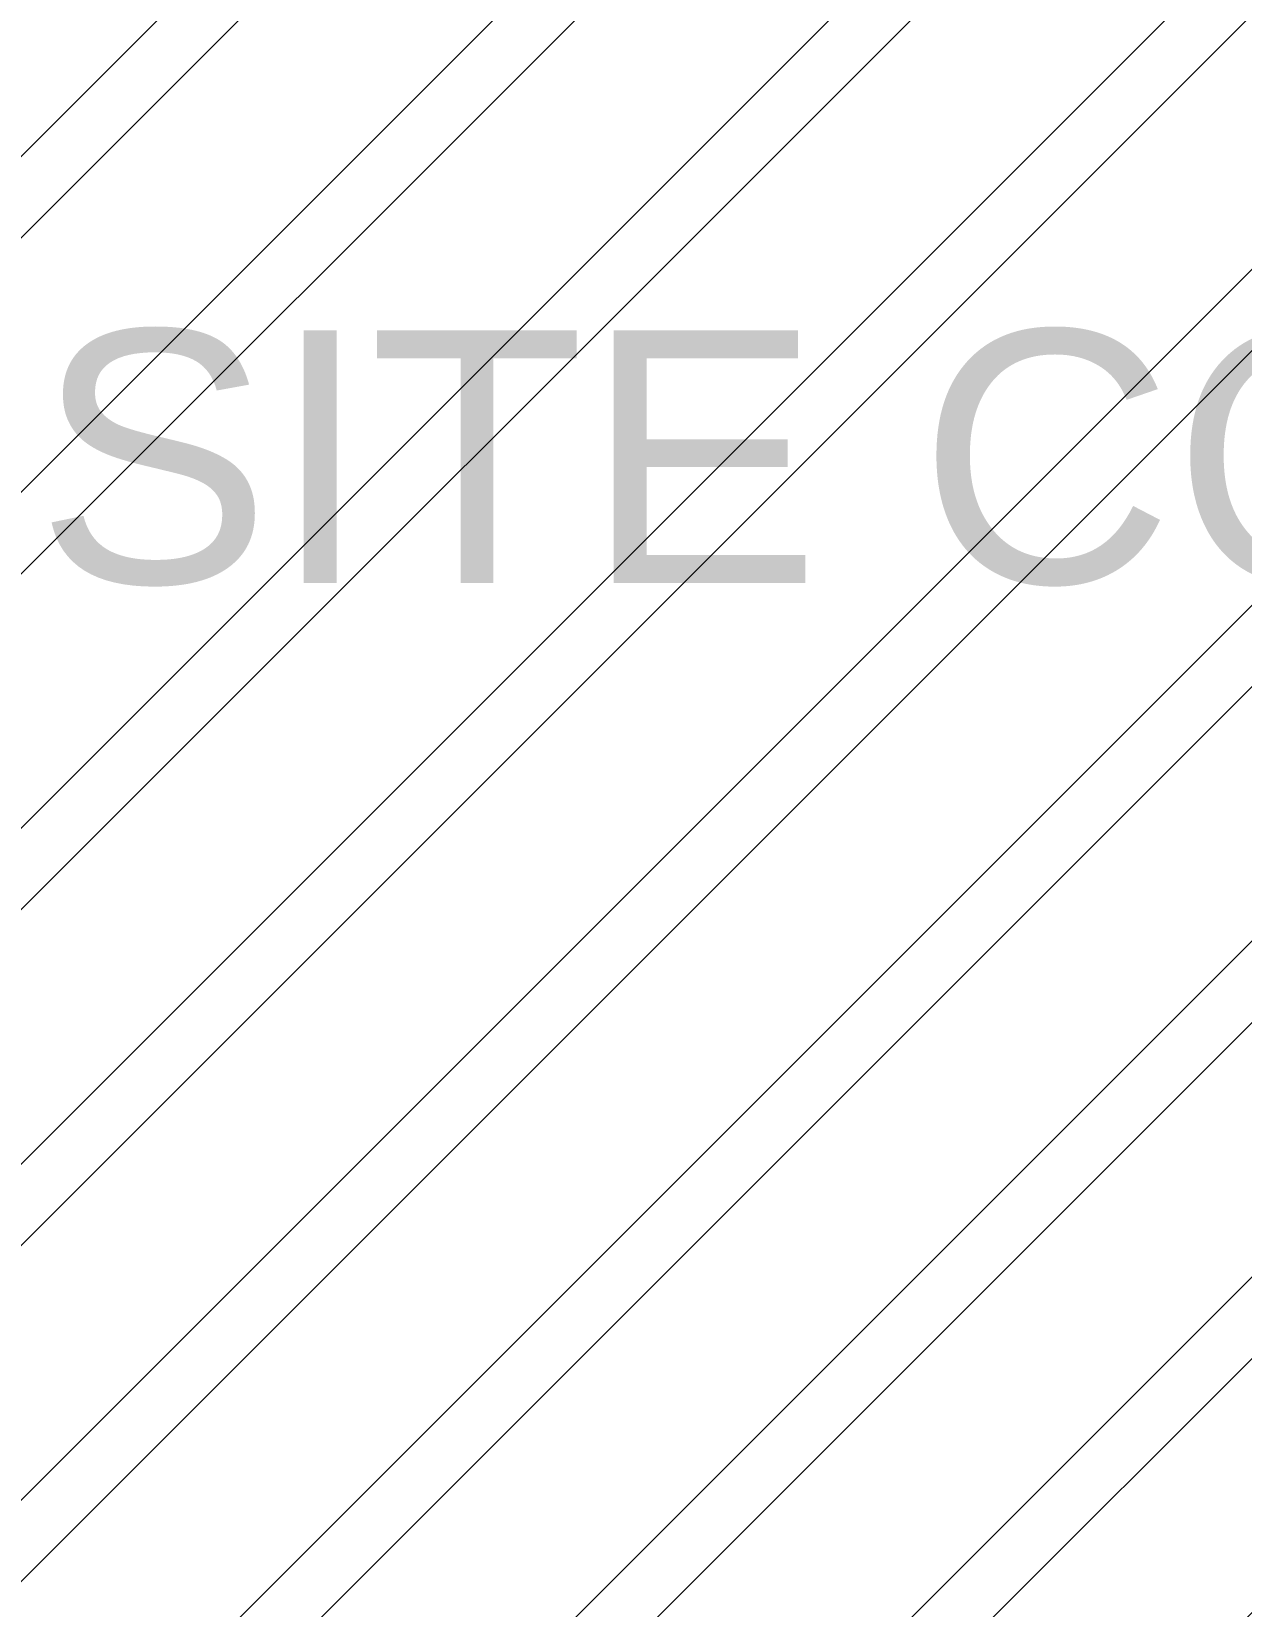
# Model space of a CAD drawing. Header units: millimetres. Extents: x -57519 to 497916, y -349472 to 446842.
# Drawn here: x 291864 to 300921, y 12052 to 23841 of the extents above; entities that cross this region are included whole.
import ezdxf

# ---------------------------------------------------------------- set-up
doc = ezdxf.new("R2010")
doc.units = ezdxf.units.MM
doc.layers.add('A-DETL-GENF', color=92, linetype='Continuous', lineweight=5)
doc.layers.add('G-ANNO-TEXT', color=231, linetype='Continuous', lineweight=5)
doc.styles.add('Swis721 BT_10', font='swiss.ttf', dxfattribs={"height": 1892.141757})

msp = doc.modelspace()

# ---------------------------------------------------------------- hatches: boundary and pattern name
at = {"layer": 'A-DETL-GENF'}
h = msp.add_hatch(dxfattribs=at)
h.set_pattern_fill('FP_40', color=250, style=0, pattern_type=2)
h.set_pattern_definition([(45, (248763.4, 0), (-1257.236, 1257.236), []), (45, (248763.4, 1905), (-1257.236, 1257.236), [])])
h.paths.add_polyline_path([(325750.1, -8642.5), (328562.7, -8642.5), (328562.7, 4657.5), (341312.7, 4657.5), (341312.7, 30557.5), (342712.7, 30557.5), (342712.7, 48907.7), (339962.7, 48907.7), (339962.7, 52157.5), (338962.7, 52157.5), (338962.7, 53757.5), (297512.7, 53757.5), (297512.7, 52247.5), (286277.7, 52247.5), (286277.7, 34407.5), (285902.7, 34407.5), (285902.7, 7407.5), (286277.7, 7407.5), (286277.7, -2267.5), (315555.2, -2267.5), (315555.2, -8642.5), (321257.1, -8642.5)], flags=0)

# ---------------------------------------------------------------- texts
at = {"layer": 'G-ANNO-TEXT', "color": 7, "insert": (291894.1, 21604.5), "char_height": 1892.142, "width": 45953.969, "attachment_point": 1, "line_spacing_factor": 1.00667, "style": 'Swis721 BT_10'}
msp.add_mtext('SITE COVERAGE= 3,088,668m²', dxfattribs=at)

doc.saveas('drawing.dxf')
